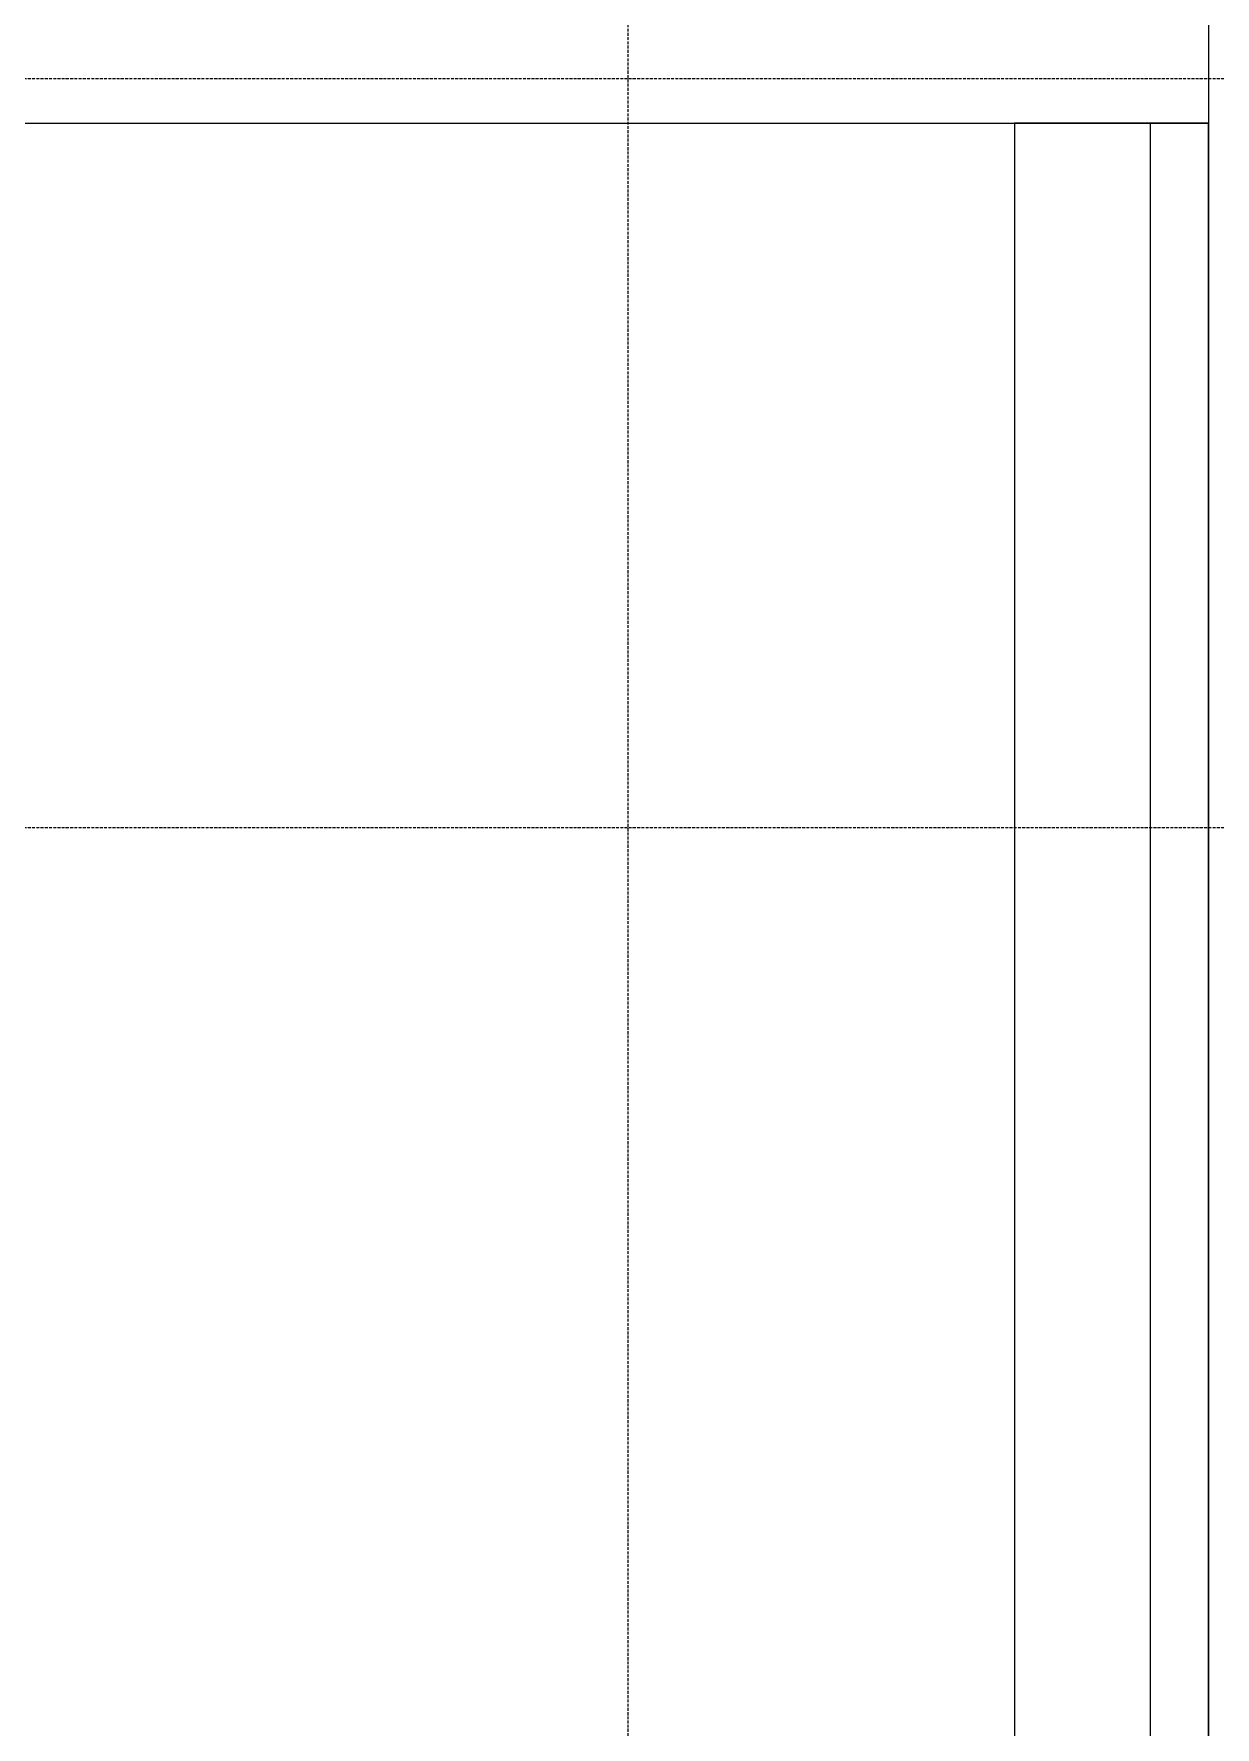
# Model space of a CAD drawing. Header units: millimetres. Extents: x -425671 to 598394, y -194194 to 343585.
# Drawn here: x 56783 to 59826, y 65968 to 70332 of the extents above; entities that cross this region are included whole.
import ezdxf

# ---------------------------------------------------------------- set-up
doc = ezdxf.new("R2010")
doc.units = ezdxf.units.MM
doc.linetypes.add('ACAD_ISO10W100', pattern=[18, 12, -3, 0, -3])
for name, color, linetype, lineweight in [('230mm Wall', 250, 'Continuous', 25), ('Centre line', 30, 'Continuous', 9), ('Hidden', 250, 'Continuous', 5), ('Level', 250, 'Continuous', 13)]:
    doc.layers.add(name, color=color, linetype=linetype, lineweight=lineweight)

msp = doc.modelspace()

# ---------------------------------------------------------------- linework, layer by layer
at = {"layer": '230mm Wall'}
msp.add_lwpolyline([(40269.03, 55061.777), (40269.03, 76871.777), (59809.03, 76871.777), (59809.03, 51331.777), (40269.03, 51331.777), (40269.03, 51561.777)], dxfattribs=at)
at = {"layer": 'Centre line', "linetype": 'ACAD_ISO10W100', "ltscale": 0.6}
for p, q in [((58314.015, 48101.777), (58314.042, 80101.777)), ((37039.03, 70216.777), (63039.03, 70216.777)), ((37039.03, 68286.777), (63039.03, 68286.777))]:
    msp.add_line(p, q, dxfattribs=at)
at = {"layer": 'Hidden'}
for points in [[(59809.03, 70101.777), (59309.03, 70101.777), (59309.03, 65331.777), (59809.03, 65331.777)], [(59809.03, 70101.777), (59659.03, 70101.777), (59659.03, 65331.777), (59809.03, 65331.777)]]:
    msp.add_lwpolyline(points, close=True, dxfattribs=at)
at = {"layer": 'Level', "ltscale": 0.2}
msp.add_line((56699.03, 70101.777), (59809.03, 70101.777), dxfattribs=at)

doc.saveas('drawing.dxf')
